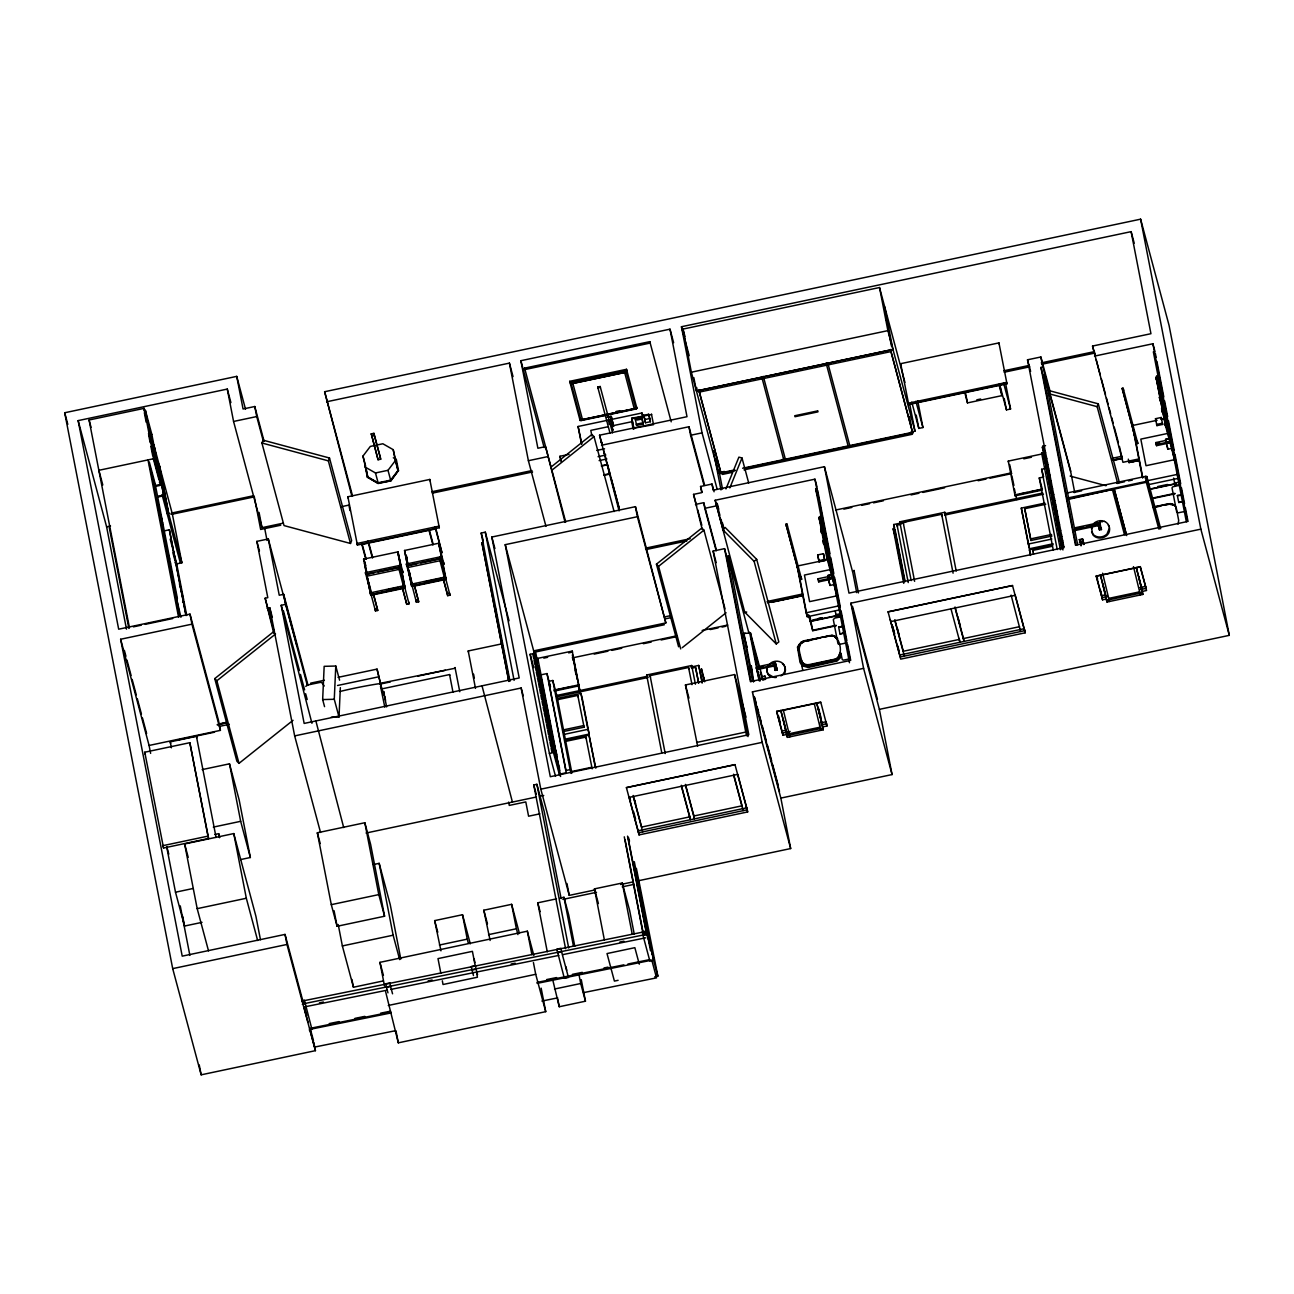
<?xml version="1.0" encoding="UTF-8"?>
<svg xmlns="http://www.w3.org/2000/svg" width="1294" height="1294" viewBox="0 0 1294 1294"><rect width="100%" height="100%" fill="white"/><g stroke="black" fill="none" stroke-linecap="round" stroke-linejoin="round"><path stroke-width="1.5" d="M324.551 706.653L322.659 699.569L324.163 666.329L335.777 666.038L339.578 680.191M331.264 717.183L339.012 716.989L334.273 699.278L335.777 666.038M339.012 716.989L340.338 687.648M1109.427 528.033L1107.001 534.018A9.268 8.104 -15 0 1 1098.283 536.929A9.058 7.91 -15 0 1 1092.573 533.694L1091.57 531.818M1091.408 527.628L1092.848 534.713A9.058 7.91 -15 0 0 1098.557 537.948A9.268 8.104 -15 0 0 1107.276 535.037C1111.4 531.155 1109.848 523.472 1104.558 521.466M1178.074 524.151L1178.688 520.398L1176.327 508.267A6.874 6.017 -15 0 0 1168.466 503.787L1153.035 507.054M261.906 443.001L263.054 440.154L329.501 458.011L351.644 540.617L350.48 543.464L284.033 525.59L261.906 443.001L328.352 460.858L350.48 543.464M328.352 460.858L329.501 458.011M725.95 488.938L738.89 457.138L741.996 457.979L748.692 482.953M729.832 487.903L741.996 457.979M1117.741 483.519L1097.15 406.672L1098.299 403.841L1049.159 390.626M362.967 456.07L370.327 446.414L382.846 443.761L393.214 449.665L397.986 470.482L390.642 480.139L378.107 482.791L367.739 476.888L362.967 456.07L365.604 465.889M365.102 467.053L375.486 472.957L388.006 470.304L395.349 460.648L393.214 449.665M390.885 480.414L398.455 470.482L390.982 480.802L378.091 483.535L367.302 477.065L377.977 483.147L390.982 480.802M767.94 666.022L771.143 662.738A9.252 8.088 -15 0 1 781.285 662.35A9.252 8.088 -15 0 1 784.924 670.583A9.333 8.168 -15 0 1 780.88 675.905M293.042 720.305L239.002 763.363L236.883 761.212L214.755 678.606L273.422 631.876M239.002 763.363L216.874 680.757L275.541 634.011M551.309 466.843L591.908 434.493L594.027 436.628L614.1 511.551M551.859 470.223L594.027 436.628M678.59 646.774L656.446 564.168L701.817 528.033L703.952 530.168L725.044 608.924M680.709 648.925L658.565 566.319L703.952 530.168M754.127 561.37L756.683 559.348L725.141 527.467L722.586 529.505L754.127 561.37L776.271 643.975L778.826 641.937L756.683 559.348M682.261 647.663L726.08 612.774M802.814 641.97L799.87 644.8L799.255 648.553M803.946 640.967L798.786 644.671L798.155 648.553L800.808 661.913L804.642 666.264L808.96 666.539L836.442 660.425L839.499 657.481L840.129 653.599M804.156 641.759L800.274 643.781L798.366 649.345M313.795 1042.285L315.429 1050.663L201.168 1074.829L172.7 968.624L64.7 412.754L236.721 376.376L245.52 409.211M220.401 730.366L191.949 624.161L120.633 639.252L149.085 745.457L220.401 730.366L218.46 720.321L189.992 614.116L118.676 629.191L78.141 420.615L227.275 389.073L230.898 402.596M129.432 627.687L89.076 420L144.119 408.354L146.076 415.697M143.974 410.764L145.429 410.457L151.819 434.347L163.642 495.052L157.739 496.298M264.089 441.27L254.772 406.51L243.062 408.985L236.721 376.376M351.936 496.395L324.632 391.726L1140.612 219.171L1169.064 325.376L1229.3 635.354L879.386 709.355L850.934 603.15L1200.848 529.149L1229.3 635.354M148.438 433.765L149.894 433.458L156.283 457.332M151.819 434.347L148.664 434.913L150.153 442.58M227.275 389.073L233.567 421.456L256.73 416.555L263.458 441.658M326.589 401.787L509.415 363.113L513.039 376.635M565.074 522.323L545.534 446.624L537.883 448.242L520.867 360.702L670.001 329.161L673.624 342.684M717.07 488.857L702.06 432.859L681.453 326.735L1131.118 231.642L1134.223 243.223M724.349 471.453L718.461 472.698L691.368 372.203L682.989 329.08L879.516 287.527L884.562 306.322L892.941 349.445L696.398 390.998L693.843 377.622M152.692 446.462L154.164 446.139M649.814 341.648L650.089 343.088L524.879 369.566L524.604 368.127L649.814 341.648L671.198 421.828M159.534 481.789L160.99 481.481L154.584 457.607L153.129 457.914L159.033 479.961M155.118 486.463L161.006 485.218L153.889 458.658L98.862 470.304L102.792 484.975M157.868 465.905L159.356 465.581L168.705 513.572M158.014 466.455L159.502 466.131M569.683 381.326L626.522 369.308L636.907 408.435L580.068 420.453L569.683 381.326L569.942 382.7L626.797 370.666L626.522 369.308M625.795 370.602L626.15 372.235L571.22 383.849L570.864 382.215L625.795 370.602L636.001 408.969L581.071 420.582L571.075 383.299L626.005 371.685M571.204 383.72L626.134 372.106M371.297 433.878L373.917 433.328L380.242 456.928L380.695 459.224L378.074 459.774L371.297 433.878L378.074 459.774M600.173 386.502L600.351 387.359L597.893 387.877L597.715 387.019L600.173 386.502L612.547 432.875M371.75 436.175L374.37 435.625L380.695 459.224M159.453 482.225L160.262 482.047M159.55 482.613L160.375 482.436M154.407 485.299L155.329 485.525M154.52 485.687L160.78 484.344L158.337 472.164M691.368 372.203L887.894 330.633L914.987 431.145L911.057 431.97M157.933 497.009L163.837 495.764L153.873 444.748M697.24 390.82L892.132 349.606M734.846 470.644L721.114 473.555L698.873 389.963L699.294 392.114L762.085 378.851L761.665 376.683L783.905 460.276L744.665 468.574M763.735 378.495L826.51 365.215L826.09 363.064L848.33 446.656L785.555 459.92L763.314 376.344M616.025 411.492L619.955 410.667M635.823 408.289L580.893 419.903L635.855 408.419M607.339 417.089L610.784 416.992M606.837 417.315L611.253 416.377L613.599 426.227L611.253 416.377M168.382 512.424L166.894 512.747L162.073 494.745L163.545 494.421L181.856 562.809L175.968 564.055M168.285 513.508L166.683 513.346L168.624 513.362L159 464.142M607.905 419.984L611.35 419.871L608.067 420.566M581.507 443.988L578.094 426.486L607.129 420.356M611.011 419.531L641.97 412.98L642.681 415.6M78.141 420.615L106.609 526.82L110.524 525.979M171.358 513.12L253.77 495.699M609.07 420.873L611.997 420.243M170.824 514.106L172.296 513.799L181.856 562.809M171.989 514.268L254.32 496.864L260.644 529.456L280.749 525.218M643.797 415.293L648.715 414.258L649.556 417.396L650.397 421.715L645.48 422.75L643.797 415.293L645.48 422.75M631.796 418.172L633.914 428.815L631.796 418.172L651.61 414.598M631.957 418.755L641.775 416.684M160.893 518.619L161.701 518.441M160.99 519.007L161.799 518.829M636.616 425.386L635.322 419.159L641.873 417.784L643.167 423.995L636.616 425.386L636.308 424.206L642.859 422.814L643.167 423.995M998.936 342.894L1006.975 383.8L908.728 404.569L900.673 363.679L998.936 342.894L999.291 344.269M637.279 420L642.196 418.949M608.358 426.664L590.808 430.384L591.892 435.965M612.256 425.839L631.747 421.731L633.187 429.171M644.638 419.596L649.539 418.56L650.397 421.715M162.057 524.652L162.979 524.879L162.171 525.041L162.931 528.971M619.082 510.904L599.543 435.205L687.001 416.7L670.001 329.161M633.753 428.233L653.567 424.658M163.594 531.009L169.336 529.796L169.643 530.977L186.077 615.572M429.802 479.443L439.313 527.742L357.403 545.049L347.892 496.767L429.802 479.443L430.223 481.012M509.415 363.113L528.389 460.713L547.491 456.669M601.5 445.249L688.958 426.745L704.486 484.684M561.014 461.651L559.962 456.264L569.069 454.34M596.744 450.441L604.541 448.792M702.221 529.521L693.552 494.373L701.769 492.642L700.555 486.463L712.007 484.037L713.204 490.216L824.424 466.697L848.977 593.105L1064.008 547.621L1027.517 359.797L1040.877 356.982L1050.194 391.742M1138.526 459.014L1122.949 462.314L1092.54 346.048L1150.948 333.706L1131.118 231.642M341.001 506.779L348.911 505.097L349.978 510.58M688.958 426.745L690.608 435.269L702.06 432.859M233.567 421.456L262.019 527.661L283.257 523.164M431.711 491.769L531.98 470.563M598.071 456.685L605.818 455.035M1003.772 370.796L1029.409 365.377M1041.233 362.87L1094.481 351.612M432.439 493.127L532.578 471.954M1004.144 372.235L1029.814 366.8M1041.67 364.293L1094.999 353.019M599.122 460.615L606.87 458.982M1094.498 356.109L1152.889 343.751L1187.439 521.531L1075.476 545.211L1040.926 367.431L1042.835 367.027L1070.769 471.307M601.419 465.791L607.29 464.546M601.484 466.066L607.371 464.821M168.527 557.973L169.336 557.795M168.641 558.361L169.449 558.183M273.81 633.381L265.141 598.216L267.793 597.666L256.859 541.377L268.311 538.967L296.779 645.172M1074.732 492.561L1070.898 472.811L1044.646 374.872L1043.013 375.211L1076.026 545.097M915.748 402.677L1002.219 384.383M174.949 562.777L176.421 562.469L183.57 599.235M169.805 564.378L170.517 563.812M181.678 562.081L180.206 562.389L167.152 513.686M603.845 474.866L609.717 473.62M603.974 475.335L609.846 474.089M976.824 399.814L980.642 399.005M964.726 392.454L967.475 402.903L1001.863 395.64L1001.653 394.557M361.851 544.515L435.56 528.939M1175.793 462.023L1166.185 426.147L1156.496 376.263L1158.049 375.939L1170.277 435.253M1167.738 425.823L1165.587 426.227L1156.076 377.476L1157.305 377.217L1156.221 378.026L1165.732 426.211M911.785 402.159L918.821 428.411L922.929 427.538L917.753 400.914M999.922 385.499L1006.457 409.875L1010.549 409.017L1005.745 384.286M1157.726 379.174L1156.496 379.433L1158.534 387.052M720.904 472.828L734.733 469.9M742.643 468.234L912.529 432.309M1122.173 388.426L1123.143 388.216L1137.798 443.47L1136.811 443.68L1122.173 388.426L1136.811 443.68M721.033 473.297L734.863 470.369M744.746 468.282L912.658 432.778M912.739 433.021L849.964 446.301L827.723 362.724L828.144 364.876L890.919 351.596L912.739 433.021L890.498 349.445M722.44 474.429L732.242 472.359M743.985 469.868L912.416 434.25L911.574 431.096M1122.594 390.578L1123.564 390.367L1123.143 388.216M509.998 681.242L481.19 533.047L485.299 532.174L509.043 620.797M176.275 597.699L177.084 597.521M363.598 559.121L398.002 551.859L405.087 587.589L370.682 594.868L363.598 559.121L364.132 561.095M438.941 543.189L446.026 578.936L411.638 586.198L404.553 550.468L438.941 543.189L439.459 545.162M182.6 602.131L184.071 601.823L186.708 615.362M307.341 685.464L285.602 604.363L281.202 605.285L304.155 723.427L519.201 677.959L491.817 537.042L635.435 506.666L665.844 622.915L533.678 650.866L505.226 544.661L637.392 516.71L665.844 622.915M508.688 680.693L481.918 542.865L483.228 542.59M481.918 542.865L483.438 543.383M398.989 565.575L399.296 567.16L365.733 574.261L365.426 572.676L398.989 565.575L402.984 580.925L402.677 579.34M439.944 556.905L440.251 558.507L406.688 565.591L406.365 564.006L439.944 556.905L443.939 572.271L443.632 570.686M695.493 504.417L703.71 502.687L716.132 549.028M776.271 643.975L744.713 612.111L715.161 500.26L814.929 479.168L816.999 486.9M366.671 574.358L374.176 572.757M377.929 571.964L398.601 567.597L403.485 586.328L403.13 584.516M407.594 565.688L416.992 563.715M420.744 562.922L439.523 558.943L444.408 577.658M398.94 569.409L367.027 576.154L371.556 593.073M307.972 685.06L283.661 594.302L279.245 595.24L268.311 538.967M133.379 626.862L141.24 625.196M145.171 624.355L172.684 618.548M703.71 502.687L704.809 508.332L716.261 505.905M441.658 564.637L443.955 564.152L443.567 562.13M849.462 662.722L815.657 488.76L817.29 488.42M1161.236 417.493L1162.659 424.416L1156.917 425.629L1155.493 418.706L1161.236 417.493L1161.543 418.674M267.098 608.277L269.75 607.711L272.338 617.367M1142.505 477.729L1132.363 425.532L1157.111 420.307M1160.912 419.499L1164.729 418.69M1062.956 549.95L1042.802 446.204L1045.536 445.621M1045.245 451.04L1043.207 451.477L1042.366 447.142L1044.404 446.721M370.165 592.895L404.569 585.616L405.087 587.589M411.12 584.241L445.492 576.962L446.026 578.936M1166.541 424.578L1165.312 424.836L1175.437 462.977L1172.429 447.546M388.459 589.498L397.84 587.508M416.247 583.626L412.479 584.419L407.95 567.5L439.879 560.755L439.523 558.943M425.629 581.637L440.656 578.467M1165.441 425.677L1166.67 425.419L1157.305 377.217M445.557 578.661L411.993 585.761L409.341 572.158M1041.605 452.884L1043.465 453.321L1041.605 452.884L1060.417 549.724M371.249 595.224L404.812 588.123L398.002 551.859M1045.568 452.706L1043.53 453.126L1044.355 457.445L1046.393 457.008M1041.848 490.183L1015.094 495.845L1008.269 461.101L1042.673 453.822M1023.813 458.836L1031.464 457.235M1046.717 458.674L1044.679 459.095L1045.52 463.414L1047.558 462.977M1167.689 433.441L1140.823 439.119L1145.999 465.711L1174.79 459.629M1136.391 441.529L1137.377 441.319L1137.798 443.47M645.512 548.171L690.203 538.708M1166.703 442.629L1169.986 441.933L1166.703 442.629L1165.991 439.167L1169.275 438.488M1168.433 438.747L1165.49 439.378L1167.851 449.228L1172.251 448.306M646.013 549.562L686.871 540.924M1047.881 464.659L1045.843 465.096L1048.221 475.124M835.795 509.998L1011.52 472.844M1168.611 443.114L1156.561 445.67L1155.882 442.548L1166.201 440.364M843.898 509.124L851.792 507.442M861.658 505.356L869.568 503.689M873.515 502.848L883.381 500.762M911.025 494.923L918.918 493.257M922.881 492.416L944.588 487.822M978.151 480.721L986.06 479.055M990.007 478.214L1011.73 473.62M377.363 608.439L375.066 608.924L375.47 610.946L377.751 610.477L373.141 592.701M418.318 599.785L416.021 600.27L416.425 602.292L418.706 601.807L414.565 585.794M443.551 579.663L447.303 593.655L449.6 593.17L449.988 595.191L447.692 595.677L443.486 579.938M1159.618 442.92L1156.173 443.648L1155.882 442.548M1168.304 442.03L1156.27 444.57L1156.561 445.67M1057.23 549.562L1041.638 469.301L1044.905 468.606M835.148 586.538L827.562 558.215L819.49 516.629L821.043 516.306M1166.25 443.26L1170.649 442.322M402.531 588.608L406.753 604.347L409.033 603.861L408.645 601.823M785.992 524.28L786.978 524.07L801.617 579.324L800.646 579.534L785.992 524.28L800.646 579.534M1046.684 469.398L1048.722 468.962M829.891 563.844L828.37 558.135L826.963 558.426L819.021 517.713L820.396 518.004M1049.046 470.628L1047.008 471.065L1049.369 481.093M786.412 526.432L787.399 526.221L786.978 524.07M1112.258 458.286L1122.027 456.232M1112.452 460.146L1122.092 458.108M1114.652 459.888L1122.432 458.238M1114.49 460.179L1120.281 458.949M1047.849 475.367L1049.887 474.93M1053.316 550.193L1039.276 477.939L1043.352 477.082M1053.365 492.852L1051.326 493.289L1048.172 477.033L1050.21 476.596M1138.671 460.308L1128.934 462.362L1138.785 460.729M1129.339 462.476L1139.076 460.405M505.226 544.661L550.306 776.707L748.805 734.733L713.123 551.066L724.559 548.656L730.253 569.894M1051.051 480.915L1049.013 481.352L1051.051 488.986M1049.337 483.018L1051.375 482.581M1041.589 489.213L1014.819 494.874L1015.094 495.845M1050.162 487.32L1052.2 486.884M1019.607 494.146L1027.323 492.513M1031.172 491.704L1040.813 489.666M748.87 632.912L728.296 556.096L726.646 556.452L750.989 681.679M1052.523 488.55L1050.485 488.986L1052.022 494.696M911.186 580.618L899.767 521.822L944.798 512.295L945.105 513.492M905.946 521.773L900.074 523.002L899.767 521.822M904.813 581.847L893.669 524.539L901.514 522.889M914.615 581.313L903.18 522.436L941.66 514.3L942.081 515.869M944.669 513.767L1042.721 493.014M908.242 582.559L897.082 525.154L901.045 524.313M944.555 515.109L1043.465 494.195M1054.529 498.853L1052.491 499.274L1051.65 494.971L1053.688 494.534M1065.787 493.24L1145.756 476.338L1145.983 477.195M1144.996 476.904L1146.807 476.516L1160.669 528.712M1073.826 492.464L1081.622 490.814M1116.722 483.39L1124.535 481.74M1128.433 480.915L1132.331 480.09M1145.303 478.473L1147.099 478.084L1146.807 476.516M1147.066 480.786L1177.524 474.348M1056.858 510.806L1054.82 511.227L1052.815 500.94L1054.853 500.503M1066.757 498.206L1146.71 481.303L1146.953 482.161L1066.952 499.08M1053.122 543.771L1029.555 548.753L1028.277 544.046L1021.306 508.105L1044.873 503.107M1126.686 535.603L1114.166 488.873L1112.355 489.261L1124.47 534.632M1112.468 489.844L1114.28 489.456L1126.281 534.244M1052.006 536.023L1030.995 540.471L1030.574 538.902L1024.719 508.704L1045.73 504.272M1067.065 499.662L1113.309 489.278L1125.424 534.648M1148.118 484.716L1178.575 478.279M817.679 554.916L823.421 553.703L823.728 554.883L824.844 560.625L819.102 561.839L817.679 554.916L819.102 561.839M1053.656 505.242L1055.694 504.822M1053.979 506.908L1056.017 506.472M1157.693 486.544L1167.463 484.474M1173.658 478.084L1174.629 483.115L1179.546 482.08M1149.201 489.197L1176.295 483.471M1149.266 489.472L1176.359 483.746M826.817 557.876L828.047 557.617L833.805 579.114M827.562 558.215L829.13 557.876L831.152 565.429M818.795 560.674L824.537 559.445L824.844 560.625M1174.629 483.115L1175.259 485.476L1180.177 484.441M827.756 559.606L797.104 566.076L806.178 612.79L807.23 616.737L839.79 609.846M1178.737 485.444L1172.995 486.77A1.779 1.553 -15 0 0 1172.041 488.016L1176.715 512.052L1178.058 512.828L1183.832 511.68M1057.182 512.456L1055.144 512.893L1057.505 522.922M1055.969 517.196L1058.007 516.775M1151.628 498.271L1174.855 493.354M1058.33 518.425L1056.292 518.862L1057.311 522.679M1151.757 498.74L1174.984 493.823M1178.753 502.476L1183.347 501.506L1178.753 502.476L1177.362 495.537L1182.085 495.036M1180.549 495.359L1177.362 495.537M830.052 569.619L804.431 575.054L809.591 601.629L837.202 595.79M800.226 577.383L801.196 577.173L801.617 579.324M1059.171 522.744L1057.133 523.164L1058.67 528.89M1057.457 524.83L1059.495 524.394M310.916 684.397L310.706 683.135L324.373 680.256M338.025 677.36L377.039 669.111L383.218 694.797L377.039 669.111M475.496 688.392L468.218 650.963L502.347 643.749M828.888 578.855L828.176 575.377L831.444 574.682C835.617 579.841 823.809 578.822 831.993 577.577M834.436 584.5L830.004 585.438L828.403 579.469L827.659 575.604L832.091 574.665M1153.552 507.199L1168.531 504.045L1175.017 505.436M1153.197 507.636L1160.912 506.019M1164.762 505.194L1168.628 504.385M829.066 579.696L818.746 581.879L818.067 578.774L830.101 576.218M1056.13 518.538L1058.298 529.149L1060.336 528.728M830.489 578.224L818.455 580.78L818.746 581.879M828.403 579.469L832.835 578.531L834.032 583.012M1060.983 540.843L1058.621 530.815L1060.659 530.394M1075.282 527.726L1099.706 522.55L1101.453 529.553L1099.479 529.974L1097.733 522.97M1075.524 528.631L1083.353 526.981M1087.251 526.157L1097.021 524.086M337.54 685.496L378.511 676.843M1030.574 538.902L1051.585 534.454M1075.621 529.44L1100.046 524.28L1099.706 522.55M664.89 616.834L670.81 615.588M1073.907 530.766L1099.302 525.396L1098.735 522.76L1098.978 523.666M1059.462 535.134L1061.501 534.697M665.294 618.856L671.198 617.61M1061.824 536.363L1059.786 536.784L1060.74 542.251M1028.277 544.046L1051.86 539.048M380.355 683.297L455.213 668.222M767.099 601.5L802.296 594.059M380.533 684.008L390.367 681.938M417.881 676.115L445.379 670.292M767.31 602.761L802.506 595.321M664.372 624.743L535.619 651.966L537.156 659.891M771.143 602.163L802.636 595.499M1060.611 541.102L1062.649 540.666M771.337 602.373L800.663 596.162M555.53 776.335L549.4 753.464L530.136 654.295L534.228 653.421L535.765 659.147M536.509 659.762L534.972 654.036L532.934 654.473L533.775 658.792L535.813 658.371L536.848 662.188M1062.972 542.348L1060.934 542.768L1061.776 547.087L1063.814 546.65M1030.509 555.466L1029.393 549.788L1052.976 544.806M1078.889 539.695L1082.56 538.919L1084.049 544.467M1081.072 545.874L1079.924 539.938L1082.366 539.42L1083.725 544.483M1033.55 554.172L1032.806 550.403L1051.909 546.359M381.827 688.893L449.568 674.562L449.778 675.355M743.613 612.66L746.719 612.013M218.993 723.928L226.822 722.262M1079.374 542.218L1083.143 541.361L1082.56 538.919M537.948 659.067L536.298 659.406L553.686 748.595L555.336 748.255L537.819 658.355L572.223 651.092L572.482 652.063L568.648 652.872M219.479 726.387L229.297 724.3M543.803 658.128L547.637 657.32M536.509 660.199L538.158 659.859L537.819 658.355M177.569 740.006L214.464 732.21M171.374 747.803L170.226 741.866L196.429 736.318L196.85 737.887M536.945 664.194L534.907 664.615L534.082 660.312L536.12 659.875L539 671.812M572.352 657.902L676.6 635.855M702.157 630.437L727.729 625.034M594.189 654.101L607.954 651.189M611.9 650.364L621.735 648.278M643.361 643.716L651.238 642.05M661.072 639.964L676.811 636.632M710.244 629.563L718.105 627.897M722.052 627.072L725.983 626.231M163.562 848.023L144.766 752.218L189.83 742.691L208.609 838.496L163.562 848.023L162.931 845.661L207.978 836.134L208.609 838.496M806.178 612.79L838.738 605.899M538.094 670.033L536.056 670.47L535.215 666.151L537.253 665.731L540.132 677.668M540.423 679.172L538.385 671.554L536.347 671.974L537.172 676.293L539.21 675.856L540.746 681.582M540.439 674.967L546.974 673.576L550.5 686.726M753.432 681.889L743.953 633.462L750.488 632.992L763.023 679.738M743.759 635.241L743.452 633.639L745.263 633.267M818.261 618.516L821.997 617.723M840.809 613.615L835.908 614.65L836.539 617.012L841.44 615.976M812.713 619.988L822.078 617.998M835.649 615.798L810.19 621.185L808.507 614.909M809.057 615.329L810.27 621.476L839.644 615.248M841.747 616.64L834.808 618.095L833.304 619.567L837.962 643.603A2.006 1.747 -15 0 0 839.337 644.38L846.842 642.859M540.358 681.695L538.32 682.132L537.479 677.813L539.517 677.393L541.879 687.421M571.899 773.068L556.889 695.832L552.781 680.498L548.688 681.356L565.996 770.48L570.104 769.606L571.123 773.44M269.75 607.711L294.66 735.898L521.142 688.004L523.213 695.735M1025.155 632.815L1012.49 585.47L888.04 611.787L900.705 659.131L1025.155 632.815L1024.508 629.466M888.056 611.933L1012.506 585.6M812.616 630.259L836.118 625.293M810.27 621.476L812.745 630.728L836.247 625.762M844.626 633.041L840.016 634.011L838.641 627.072L843.235 626.102M843.364 626.571L838.641 627.072M553.929 690.106L578.774 684.849L579.033 685.836L554.188 691.093M556.889 689.783L572.288 686.516M1096.325 576.04L1140.354 566.723M890.66 621.621L1015.256 595.256L1024.735 630.663L900.284 656.98L890.272 619.616M844.497 632.572L840.016 634.011M804.836 641.226L820.25 637.974M824.116 637.149L827.966 636.341M661.784 752.865L646.66 675.015L691.692 665.504L692.015 666.685M806.097 641.339L810.012 640.514M202.155 769.606L229.491 763.816L239.18 800.015L250.357 857.501L240.587 859.572M665.213 753.561L650.073 675.63L688.554 667.494L688.974 669.063M555.854 695.638L647.825 676.18M690.883 667.089L698.711 665.423L702.367 682.326M557.374 696.641L648.181 677.441M691.611 668.254L695.557 667.429L698.663 682.779M557.342 698.404L580.925 693.406L582.187 698.129L589.174 734.07L565.591 739.068M556.776 699.844L577.787 695.412L578.208 696.981M544.887 705.02L542.849 705.456L542.008 701.154L544.046 700.717L545.906 708.837M753.69 681.534L751.313 665.731M546.019 710.859L543.981 711.296L543.14 706.993L545.178 706.556L548.058 718.493M756.861 666.895L775.413 662.965L777.176 669.985L775.187 670.389L773.44 663.385L773.78 665.116M760.371 680.725L756.262 667.591L759.707 680.87M547.847 718.105L546.311 712.379L544.273 712.816L545.114 717.135L547.152 716.698L549.497 725.853M757.103 667.801L762.959 666.572M760.468 679.884L756.667 668.351L759.804 680.029M757.2 668.626L775.753 664.712L777.176 669.985M1101.598 595.709L1105.432 594.884M1139.885 587.605L1145.627 586.392M756.569 669.176L756.925 667.461M697.628 746.217L685.448 684.947L734.588 674.562L739.634 693.358L748.029 736.593M757.443 669.532L775.025 665.828L774.443 663.175L775.025 665.828M1107.874 596.453L1102.116 597.666L1096.293 575.879M1140.402 589.579L1146.144 588.349L1140.305 566.578M776.837 668.238L774.863 668.658L775.187 670.389M1108.796 598.378L1139.723 591.827M1142.748 591.309L1146.565 590.501L1140.24 566.901L1096.212 576.218L1102.537 599.818L1106.37 599.009M1142.44 592.733L1106.596 600.319L1106.095 597.472M1100.579 575.604L1107.017 602.017L1142.861 594.431L1141.923 589.886M548.284 722.521L546.246 722.958L545.405 718.655L547.443 718.219L549.821 728.247M849.333 658.969L843.542 660.118A2.006 1.747 -15 0 1 842.184 659.342L840.89 653.098M549.61 727.875L548.591 724.058L546.553 724.494L547.378 728.797L549.416 728.376L551.47 735.995M959.388 639.414L903.293 651.27L894.833 619.697M1019.559 626.684L963.48 638.54L955.021 606.967M899.767 655.007L1024.217 628.69M562.631 730.042L583.643 725.594L584.079 727.179L563.068 731.611M752.396 691.886L863.599 668.367L892.067 774.572L780.848 798.091L752.396 691.886L762.198 742.352L790.666 848.557L638.443 880.745M564.33 734.345L587.913 729.347L589.174 734.07M565.446 740.087L589.029 735.105L595.806 768.183M564.88 741.543L585.891 737.095L586.311 738.664M552.829 745.878L550.791 746.298L549.95 741.98L551.988 741.543L559.768 772.178M553.476 747.819L555.11 747.463M553.961 751.701L551.923 752.121L551.082 747.819L553.12 747.382L560.593 776.497M549.4 753.464L553.492 752.59L559.639 775.478M213.316 827.109L240.668 821.318L250.357 857.501M776.707 711.393L820.736 702.092L826.979 725.983L823.146 726.791M820.655 702.383L776.626 711.7L782.951 735.299L786.784 734.491M214.82 834.501L218.702 833.676L219.705 837.444M208.528 950.912L197.189 908.647L184.621 843.963L233.761 833.579L255.888 916.184L260.466 939.703M696.609 742.449L745.765 732.064L746.767 735.817M570.735 771.709L591.746 767.277L592.167 768.846L585.891 737.095M781.98 731.061L785.814 730.253M820.267 722.974L826.009 721.761M565.575 948.68L533.759 784.957L536.881 784.293L544.273 811.839L561.127 898.618M790.165 731.417L782.514 733.035L776.675 711.247M820.8 724.931L826.543 723.718M317.337 832.786L364.827 822.741L370.618 844.367L384.577 916.233L337.103 926.278L331.296 904.652L317.337 832.786L320.233 843.591M789.194 733.73L820.121 727.196M786.995 735.671L822.822 728.101M521.142 688.004L540.811 789.178L762.198 742.352M780.961 710.972L787.399 737.37L823.243 729.8L822.321 725.255M366.056 833.029L535.91 797.104M539.824 796.279L543.739 795.454M747.657 811.936L734.992 764.592L626.393 787.561L639.058 834.905L747.657 811.936L747.01 808.588M626.409 787.69L735.008 764.722M539.873 813.829L528.583 816.207L525.801 801.924L509.27 805.418L508.623 802.118M166.667 846.745L175.499 892.213L192.984 888.509M629.03 797.395L737.758 774.378L747.253 809.785L638.638 832.754L629.127 797.25M373.319 864.57L379.174 863.341L390.238 904.635L400.8 959.032M197.189 908.647L246.329 898.262L257.652 940.528M175.499 892.213L184.573 926.035L202.042 922.347M638.12 830.78L746.719 807.812M331.296 904.652L378.786 894.607L384.577 916.233M303.12 1001.993L285.02 934.414L182.211 956.153L120.633 639.252M172.7 968.624L286.961 944.458L315.429 1050.663M440.963 950.847L434.655 920.616L462.508 914.729L470.304 943.827M490.119 940.463L483.81 910.216L511.631 904.328L519.428 933.443M604.363 939.848L594.464 888.881L622.285 883.009L629.66 910.539L634.238 934.058M540.811 789.178L569.263 895.383L594.965 889.949M620.667 884.514L632.523 882.007M547.281 951.802L537.754 902.824L556.469 898.861M560.221 898.068L563.958 897.276L568.713 914.971L574.795 946.335M338.219 924.579L342.36 945.93L393.133 935.206L399.668 959.614M562.906 899.395L596.518 892.294M622.22 886.859L634.076 884.352M439.41 945.041L467.247 939.137L468.299 943.019M488.55 934.64L516.387 928.752L517.94 934.575M384.496 985.866L379.935 962.348L527.337 931.179L533.84 955.473M342.36 945.93L353.44 987.241L382.717 981.046M301.664 1000.796L304.397 1000.213L311.951 1029.377L309.217 1029.959M646.402 930.984L642.309 931.858L643.005 935.449L649.863 961.021L653.955 960.148L646.402 930.984L653.955 960.148M302.359 1004.387L305.093 1003.804M390.594 986.497L389.898 982.906L385.806 983.78L386.502 987.371L390.594 986.497L392.551 993.808M628.011 837.299L647.178 936.015L646.337 932.877L643.069 933.556L624.274 836.83M476.095 969.19L475.399 965.599L471.307 966.472L472.003 970.063L476.095 969.19L477.567 974.673M557.504 952.756L561.596 951.883L568.454 977.455L564.362 978.329L556.808 949.165L560.9 948.292L561.596 951.883M643.005 935.449L647.097 934.575M388.297 1005.47L535.716 974.301L545.728 1011.665L398.309 1042.835L385.644 991.754M554.511 989.037L580.715 983.505L585.454 1001.2L559.251 1006.748L552.603 979.251M618.111 980.318L614.407 981.095L607.015 953.565L634.853 947.677L639.285 964.192M654.732 976.808L657.853 976.161L636.389 868.387M319.44 1002.818L323.387 1002.025M428.168 980.82L432.115 980.011M511.195 964.014L515.158 963.205M619.923 942L623.886 941.191M303.799 1007.039L386.841 990.234M390.788 989.425L558.83 955.409M562.777 954.616L645.819 937.81M329.242 1023.586L339.125 1021.581M354.944 1018.378L364.827 1016.372M380.646 1013.17L390.529 1011.18M546.699 979.558L556.582 977.568M572.401 974.366L582.284 972.36M604.023 967.961L607.986 967.152M309.622 1028.455L390.675 1012.037M536.978 982.421L623.951 964.823M627.913 964.014L649.653 959.614M390.853 1012.976L309.8 1029.393L314.539 1047.089L395.592 1030.687M537.139 983.375L651.804 960.164L656.543 977.86L583.4 992.66M541.895 1001.071L557.698 997.868M829.891 635.936L832.01 635.791M322.659 699.569L334.273 699.278M831.848 635.192C840.566 636.276 844.464 657.126 834.387 659.277L809.332 664.566A6.874 6.017 -15 0 1 801.455 660.102M1047.994 393.473L1097.15 406.672M1070.138 476.079L1106.046 485.719M834.048 636.211L837.072 638.654M393.311 457.801L396.255 459.16L398.552 470.87M656.446 564.168L658.565 566.319M214.755 678.606L216.874 680.757M770.076 676.665L768.571 675.112A8.977 7.845 -15 0 1 767.391 669.079M837.687 638.573L834.371 635.904L829.81 635.58L801.374 641.921L797.46 647.081L800.064 662.431L802.199 665.957L808.685 667.364L837.105 661.008L840.324 657.902L841.003 653.777M324.244 686.014L321.866 682.714A2.669 1.294 -11 0 0 320.152 682.407L307.196 685.092L305.772 686.435M380.015 684.461L379.465 683.96A2.087 1.019 -11 0 0 377.702 683.911A236.268 114.697 -11 0 0 353.796 688.343A236.204 114.665 -11 0 0 339.998 691.465M1108.311 525.121L1109.298 526.981M800.598 661.137L802.636 664.437L806.534 665.925L834.129 660.393L838.011 658.371L839.919 652.823M1152.889 343.751L1154.96 351.483M1156.496 376.263L1157.499 380.032M1156.076 377.476L1160.297 393.263M1166.816 425.969L1173.092 448.808M1171.054 443.826L1171.863 446.802M1162.659 424.416L1162.352 423.235L1156.61 424.448L1156.917 425.629M1155.493 418.706L1155.801 419.887M1132.363 425.532L1133.059 428.152M1146.031 477.486L1159.715 528.712M1145.821 480.414L1158.858 529.1M1092.54 346.048L1095.128 355.704M1096.164 359.57L1100.304 375.017M1101.34 378.883L1105.48 394.33M1106.516 398.196L1108.068 403.987M1109.104 407.853L1110.64 413.643M1111.675 417.509L1113.228 423.3M1114.263 427.149L1118.404 442.613M1119.439 446.462L1122.302 458.966M1098.299 403.841L1119.407 482.597M1136.213 567.435L1142.052 589.223M1098.202 524.733L1099.479 529.974M1100.385 575.021L1106.224 596.809M1040.926 367.431L1046.102 386.744M1096.633 575.587L1097.603 579.211M1079.924 539.938L1081.266 545M1080.361 541.96L1080.668 543.14M1027.517 359.797L1030.622 371.394M1042.802 446.204L1043.821 450.005M1042.366 447.142L1043.385 450.959M1049.046 478.683L1050.259 482.743M1048.172 477.033L1049.693 482.743M1053.041 498.513L1054.06 502.331M1051.65 494.971L1053.187 500.697M1054.206 504.498L1055.419 508.542M1054.028 505L1055.047 508.817M1052.815 500.94L1054.853 508.558M1056.664 518.619L1057.877 522.679M1058.298 529.149L1059.835 534.875M1058.621 530.815L1059.64 534.632M1060.659 538.45L1061.678 542.267M1041.638 469.301L1043.643 476.807M1039.276 477.939L1042.349 489.439M1006.975 383.8L1006.603 382.409L908.356 403.194L908.728 404.569M1003.513 382.765L1010.549 409.017M998.903 384.269L1001.863 395.64M1024.719 508.704L1030.995 540.471M1032.806 550.403L1033.227 551.972M1021.306 508.105L1029.555 548.753M1008.269 461.101L1008.527 462.071M1015.531 494.712L1016.841 499.581M1029.393 549.788L1030.671 554.511M1011.099 595.111L1020.642 631.521M915.893 401.302L922.929 427.538M900.673 363.679L901.045 365.054M884.692 306.791L904.943 382.426M957.948 617.092L960.423 626.377M955.069 607.986L964.03 641.42L963.286 637.586M950.977 608.843L959.938 642.277L959.194 638.443M903.18 522.436L903.6 524.005M897.082 525.154L897.502 526.723M893.669 524.539L894.591 527.952M896.063 539.566L893.119 528.55L903.762 583.351M897.26 627.946L899.265 635.419M894.866 620.619L904.377 656.107M892.682 626.425L894.704 633.979M892.164 625.067L894.17 632.54M897.664 645.625L899.168 651.222M854.234 571.107L854.024 570.314L858.472 592.911M824.424 466.697L852.875 572.902L856.709 592.652M852.6 606.611L877.445 699.31M815.657 488.76L818.229 498.368M819.49 516.629L820.994 522.291M819.328 518.231L820.865 523.957M819.021 517.713L822.45 530.863M821.075 530.508L820.655 528.939L821.561 533.015L821.156 531.446M830.91 567.662L832.446 573.371M823.308 542.008L822.887 540.439L823.809 544.515L823.388 542.946M827.659 575.604L830.004 585.438M818.067 578.774L818.358 579.858M818.406 707.947L820.833 717.022M816.611 702.804L822.45 724.591M682.989 329.08L685.011 336.602M699.294 392.114L721.114 473.555M681.453 326.735L689.201 355.704M780.767 710.374L786.121 730.35M778.519 715.938L780.46 723.2M712.007 484.037L714.078 491.769M717.183 503.35L718.736 509.14M722.359 522.663L723.912 528.453M716.827 503.738L719.933 515.319M720.968 519.185L724.074 530.766M715.161 500.26L722.925 529.23M751.393 638.977L758.705 666.248M760.274 672.087L761.826 677.927M743.953 633.462L744.196 634.319M690.608 435.269L704.065 485.476M743.452 633.639L747.107 647.275M750.649 665.876L752.218 671.715M700.555 486.463L702.108 492.254M749.291 669.451L749.048 668.545L749.63 671.198L749.388 670.276M704.809 508.332L716.197 550.807M754.531 697.062L756.084 702.852M757.119 706.702L758.672 712.509M759.707 716.358L761.26 722.149M762.295 726.015L766.436 741.462M767.471 745.328L771.612 760.775M772.647 764.641L778.341 785.879M754.289 697.256L779.506 791.362M713.123 551.066L716.213 562.664M693.552 494.373L696.657 505.954M697.692 509.82L701.833 525.267M739.747 693.827L745.991 717.102M733.601 774.233L742.06 805.806L693.908 815.996L685.448 784.407M733.633 775.155L743.144 810.642M634.27 408.758L624.371 371.491M635.322 419.159L635.645 420.34M704.389 679.771L701.445 668.755L703.742 680.66M685.448 684.947L688.974 698.113M612.66 429.268L612.952 430.368L610.606 418.69M597.715 387.019L610.089 433.393M602.389 445.395L601.37 441.561L601.645 443.001M604.444 453.078L605.996 458.836M607.015 462.686L619.373 508.768M599.543 435.205L602.131 444.861M603.166 448.711L604.735 454.517M605.754 458.367L609.895 473.814M610.897 477.567L619.211 508.574M685.513 785.426L694.457 818.859L693.713 815.026M681.356 785.28L689.815 816.854L641.646 827.044L633.187 795.47M681.404 786.299L690.365 819.733L689.621 815.899M582.526 419.693L572.611 382.426L570.864 382.215M650.073 675.63L650.494 677.199M646.66 675.015L646.984 676.212M578.094 426.486L581.799 444.036M559.962 456.264L561.014 460.163M524.604 368.127L565.753 522.097M520.867 360.702L544.159 447.595M634.61 799.967L635.613 803.72M633.219 796.376L642.746 831.88M633.575 811.629L635.597 819.183M629.515 797.104L630.518 800.84M528.389 460.713L545.971 526.367M628.512 837.541L629.499 841.197M574.196 661.25L572.449 654.748L577.221 679.285M657.853 976.161L653.114 958.45L634.319 861.707M578.321 684.947L580.052 691.433L572.223 651.092M578.062 685.302L579.761 691.594M549.206 683.281L550.225 687.114M539.064 669.305L541.118 676.924M540.423 675.533L541.96 681.259M541.345 680.984L543.383 688.602M541.668 683.378L543.706 691.012M542.979 688.715L544.515 694.425M544.111 694.554L545.356 698.744M543.933 695.04L546.489 704.583M545.583 702.788L547.621 710.422M546.893 708.125L547.912 711.943M548.025 713.964L549.044 717.782M547.847 714.45L549.885 722.084M548.138 715.97L550.176 723.605M594.464 888.881L598.394 903.568M549.481 722.181L551.018 727.907M550.613 728.021L552.15 733.747M550.403 727.632L552.441 735.267M550.516 729.67L553.589 741.106M530.136 654.295L533.71 667.639M551.357 733.973L552.376 737.79M553.395 741.591L556.97 754.952M551.147 733.601L552.166 737.418M553.185 741.219L555.741 750.763M552.991 741.721L557.083 756.974M553.104 743.726L558.215 762.797M553.913 747.172L559.542 768.151M553.508 747.269L559.865 770.545M491.817 537.042L494.923 548.624M481.19 533.047L483.26 540.746M495.278 608.083L496.33 611.965M533.759 784.957L536.234 794.144M565.802 966.553L566.772 970.209M439.313 527.742L438.892 526.173L356.982 543.48L357.403 545.049M512.424 802.07L482.015 685.82M537.754 902.824L540.132 911.672M435.382 526.707L441.998 552.926L435.01 526.868M468.218 650.963L468.541 652.144M439.345 546.408L443.955 564.152M445.379 577.431L449.988 595.191M429.333 529.942L432.827 542.979M428.961 530.119L432.94 545M395.349 460.648L397.986 470.482M388.006 470.304L390.642 480.139M406.251 555.255L407.109 559.008M414.484 586.069L418.706 601.807M404.553 550.468L411.638 586.198M406.365 564.006L410.376 579.372M411.799 584.532L416.425 602.292M375.486 472.957L378.107 482.791M404.424 586.085L409.033 603.861M402.612 588.317L406.753 604.347M365.199 466.131L367.399 477.454M483.81 910.216L487.45 923.803M368.725 542.768L372.721 557.665M367.852 541.07L372.332 557.827M324.632 391.726L352.566 496.006M362.174 544.159L366.17 559.04M361.802 544.321L365.781 559.218M347.892 496.767L348.312 498.319M364.827 562.162L365.765 565.656M373.529 594.739L377.751 610.477M472.003 970.063L473.475 975.547M365.426 572.676L369.421 588.026M375.47 610.946L371.038 594.431L404.601 587.33L398.18 554.269L403 572.805L402.612 570.8M384.399 694.377L383.558 691.222L386.599 706.912M380.485 686.224L384.819 707.155M434.655 920.616L437.776 932.246M343.703 827.562L315.882 720.952M379.935 962.348L383.428 975.433M386.502 987.371L387.974 992.854M283.386 610.687L299.432 670.551M300.467 674.417L304.608 689.864M305.643 693.713L307.196 699.52M281.202 605.285L311.951 723.314M256.859 541.377L259.447 551.034M265.141 598.216L273.94 631.051M294.66 735.898L320.524 832.446M147.063 419.369L152.741 442.645M154.132 445.993L172.425 514.236M304.672 1007.783L306.743 1015.515M310.366 1029.037L313.471 1040.619M158.79 464.643L160.31 472.456M304.122 1007.897L307.972 1021.985M156.509 458.497L150.12 434.606L154.584 457.607M170.193 539.177L176.421 562.469M149.554 465.662L154.164 482.888M172.846 552.603L174.9 560.27M179.413 583.707L184.071 601.823M89.076 420L91.049 427.327M170.226 741.866L170.646 743.419M184.621 843.963L188.228 857.404M64.7 412.754L67.806 424.351M124.37 650.429L125.922 656.236M126.958 660.086L131.098 675.533M132.134 679.399L136.274 694.846M137.31 698.711L141.45 714.159M142.486 718.024L146.61 733.472M144.766 752.218L145.397 754.58M166.797 846.648L168.802 854.169M1138.655 576.493L1142.343 591.584M1136.423 568.017L1142.861 594.431M1133.495 566.659L1140.402 594.949M1102.585 573.193L1109.476 601.5M1102.828 584.079L1107.017 602.017M818.131 708.093L822.725 726.953M816.805 703.386L823.243 729.8M814.347 703.904L820.784 730.317M783.42 710.455L789.858 736.852M783.21 719.448L786.881 734.539M1140.612 219.171L1200.848 529.149M1155.364 353.456L1156.124 357.403M1156.901 361.349L1163.807 396.918M1164.584 400.881L1167.657 416.684M1168.417 420.631L1174.176 450.28M1174.952 454.226L1180.71 483.875M1181.471 487.822L1184.544 503.641M1185.32 507.588L1188.005 521.417M1172.801 448.889L1175.437 462.395M1153.342 351.822L1186.355 521.773M1174.612 482.128L1175.259 485.476M1167.091 445.346L1167.851 449.228M1145.756 476.338L1146.953 482.161M1133.415 429.479L1142.812 477.793M1128.336 459.144L1129.047 462.799M1101.129 527.839L1101.453 529.553M1101 591.924L1102.537 599.818M1100.482 589.951L1101.226 593.784M1082.366 539.42L1083.143 543.383M1044.646 374.872L1077.659 544.758M1040.877 356.982L1042.835 367.027M1043.255 452.528L1062.067 549.368M1043.029 455.698L1043.757 459.451M1004.225 398.471L1006.457 409.875M999.809 385.191L1001.249 392.664M1009.66 464.53L1011.326 472.132M1011.859 475.836L1013.914 485.444M1014.431 489.051L1015.159 492.82M967.475 402.903L965.421 392.454M944.798 512.295L956.217 571.107M941.66 514.3L953.096 573.177M916.233 415.099L918.821 428.411M909.682 403.841L914.987 431.145M909.456 416.474L910.992 424.383M885.792 316.852L886.568 320.766M888.703 331.976L891.517 346.242M879.516 287.527L887.894 330.633M895.044 529.65L905.024 581.038M897.971 549.352L898.732 553.266M900.624 563.052L901.384 566.982M896.677 543.48L898.586 553.266M899.346 557.18L901.239 566.966M903.147 576.752L903.908 580.666M879.386 709.355L892.067 774.572M850.934 603.15L863.599 668.367M817.662 490.394L829.955 553.654M830.732 557.601L833.805 573.42M834.565 577.367L840.324 607.032M841.1 610.978L846.858 640.627M847.635 644.59L850.708 660.393M814.929 479.168L850.158 660.506L750.407 681.598L724.559 548.656M834.581 583.691L836.668 594.609L826.737 557.261L827.966 557.002L828.192 558.167M820.25 517.454L828.047 557.617M835.261 611.302L836.539 617.012M823.421 553.703L824.537 559.445M783.485 458.125L783.905 460.276M810.093 617.06L812.745 630.728M798.155 570.023L807.23 616.737M826.316 722.553L826.979 725.983M801.989 666.459L802.733 670.26M775.413 662.965L775.753 664.712M782.288 731.87L782.951 735.299M719.108 471.42L722.537 489.116M750.488 632.992L757.33 668.205M749.598 632.265L759.077 680.709M715.808 459.046L718.461 472.698M713.334 450.636L720.984 489.925M780.848 798.091L790.666 848.557M696.625 387.456L697.385 391.37M728.296 556.096L752.623 681.323M739.909 694.619L747.803 735.218M734.588 674.562L745.765 732.064M703.855 677.813L704.632 681.776M651.448 414.015L653.405 424.076M698.711 665.423L702.141 683.119M648.715 414.258L649.539 418.56M695.557 667.429L698.631 683.167M691.692 665.504L695.412 684.202M641.97 412.98L642.73 416.862M641.873 417.784L642.859 422.814M688.554 667.494L691.999 684.655M636.648 407.076L636.907 408.435M635.613 407.206L636.001 408.969M635.435 506.666L637.392 516.71M610.622 416.393L611.35 419.871M608.665 420.938L609.345 424.464M580.683 418.835L581.071 420.582M579.809 419.094L580.068 420.453M638.411 831.541L639.058 834.905M633.251 861.933L650.51 950.783M627.541 836.134L646.337 932.877M625.115 839.968L643.15 932.764M622.285 883.009L632.184 933.961M580.925 693.406L587.913 729.347M589.029 735.105L595.272 767.245M573.889 660.813L579.809 691.255M572.53 656.754L573.258 660.555M575.118 670.082L575.846 673.883M577.787 695.412L584.079 727.179M552.781 680.498L570.104 769.606M546.974 673.576L566.238 772.761L559.72 774.135L549.303 720.58M541.604 680.919L543.529 690.834M544.289 694.797L547.378 710.665M534.972 654.036L535.813 658.371M538.385 671.554L539.21 675.856M546.311 712.379L547.152 716.698M548.591 724.058L549.416 728.376M534.228 653.421L553.492 752.59M533.678 650.866L534.454 654.829M566.95 883.479L569.263 895.383M581.265 979.655L585.454 1001.2M563.958 897.276L573.485 946.27M578.806 973.703L580.715 983.505M536.881 784.293L568.697 948.017M485.299 532.174L514.09 680.385M495.149 608.099L497.446 619.891M498.206 623.821L507.749 672.929M508.51 676.859L509.27 680.79M482.128 543.658L508.898 681.469M557.73 998.903L559.251 1006.748M541.151 988.147L545.728 1011.665M527.337 931.179L531.899 954.697M533.419 962.542L535.716 974.301M473.572 674.142L474.316 678.04M511.631 904.328L516.387 928.752M439.135 545.615L445.767 579.453L412.204 586.554L409.179 570.994M447.303 593.655L447.692 595.677M455.019 667.51L459.774 691.74M449.568 674.562L452.997 692.241M406.154 555.449L408.419 567.112M406.316 556.598L407.836 564.378M373.917 433.328L374.37 435.625M474.186 958.983L474.898 962.671M475.286 966.133L472.407 951.349L438.003 958.611L440.882 973.411M476.726 973.525L477.437 977.229L443.033 984.508L442.322 980.803M462.508 914.729L467.247 939.137M365.959 467.732L367.739 476.888M364.617 561.37L366.881 573.032M368.774 582.769L370.877 593.267M364.487 562.971L366.671 574.229M367.399 577.981L370.682 594.868M384.771 696.334L385.547 700.248M379.174 863.341L393.133 935.206M364.827 822.741L378.786 894.607M396.029 1031.075L398.309 1042.835M254.772 406.51L256.73 416.555M283.661 594.302L285.602 604.363M264.736 528.599L267.049 540.488M351.919 979.477L353.44 987.241M259.059 512.424L262.019 527.661M334.078 910.733L337.103 926.278M285.02 934.414L286.961 944.458M229.491 763.816L240.668 821.318M233.761 833.579L246.329 898.262M189.992 614.116L191.949 624.161M166.764 505.679L168.155 513.039M153.485 446.527L156.493 461.99M157.253 465.872L161.006 485.218M151.155 434.994L156.639 463.058M169.336 529.796L185.77 614.391M145.429 410.457L149.894 433.458M144.119 408.354L153.889 458.658M144.346 412.689L146.206 422.265M150.897 446.414L152.757 456.006M180.934 617.287L172.231 579.987L179.268 616.187M154.552 484.846L155.167 489.213M158.369 504.531L159.13 508.461M159.89 512.392L161.815 522.226M163.723 532.06L165.486 542.299M167.541 551.745L169.449 561.58M170.21 565.51L173.234 582.009M175.191 591.083L175.952 595.014M176.712 598.944L178.604 609.62M148.001 459.92L178.588 617.287M218.702 833.676L219.462 837.639M196.429 736.318L216.082 837.428M189.83 742.691L207.978 836.134M109.262 527.531L128.866 628.415M182.648 916.152L184.573 926.035M106.609 526.82L126.489 629.143M149.085 745.457L150.622 753.383M180.254 905.881L189.878 955.409M199.244 1064.946L201.168 1074.829M786.477 732.841L787.399 737.37M840.113 652.548L839.499 656.284L836.555 659.131L809.478 665.165A6.874 6.017 -15 0 1 801.617 660.684C800.517 654.57 795.195 642.892 804.674 640.643L831.541 635.451A7.02 6.146 -15 0 1 836.749 638.411M784.035 665.553A9.252 8.088 -15 0 1 785.199 671.602A9.333 8.168 -15 0 1 784.358 673.64M782.466 663.854A9.333 8.168 -15 0 1 784.002 665.391M776.319 677.458A9.252 8.088 -15 0 1 773.958 677.409L768.296 674.093A8.977 7.845 -15 0 1 767.116 668.06M835.649 637.716A7.02 6.146 -15 0 1 836.959 639.204M1100.207 521.725A9.268 8.104 -15 0 1 1102.569 521.773M1091.715 528.858A9.058 7.91 -15 0 1 1092.54 526.82M1093.576 523.649A9.268 8.104 -15 0 1 1104.542 521.336M1091.44 527.839A9.058 7.91 -15 0 1 1092.265 525.801M1172.785 504.676A6.874 6.017 -15 0 1 1174.515 505.663M1172.364 504.369A7.23 6.324 -15 0 1 1174.159 505.388M226.903 722.65L217.101 724.769L226.951 722.715M817.662 410.894L794.742 415.746L795.001 416.717L817.921 411.88L817.662 410.894M540.649 683.216L538.611 683.636L539.452 687.971L541.49 687.535L540.649 683.216M541.782 689.055L539.744 689.476L540.585 693.794L542.623 693.358L541.782 689.055M542.914 694.894L540.876 695.331L541.717 699.633L543.755 699.197L542.914 694.894M764.964 676.066L762.101 676.665L762.732 679.916L765.595 679.301L764.964 676.066M549.724 729.881L547.686 730.317L548.51 734.62L550.548 734.199L549.724 729.881M550.856 735.72L548.818 736.157L549.643 740.459L551.681 740.039L550.856 735.72M644.444 931.777L302.44 1001.006L302.958 1003.885L644.962 934.656L644.444 931.777M1159.764 398.633L1159.343 397.064L1160.249 401.14L1159.764 398.633M1161.996 410.133L1161.575 408.564L1162.481 412.64L1161.996 410.133M155.086 483.568L149.295 461.942L156.331 498.141L162.122 519.767L155.086 483.568M162.737 522.922L156.946 501.296L163.966 537.479L169.773 559.105L162.737 522.922M170.371 562.259L164.581 540.633L171.617 576.833L177.407 598.459L170.371 562.259"/></g></svg>
